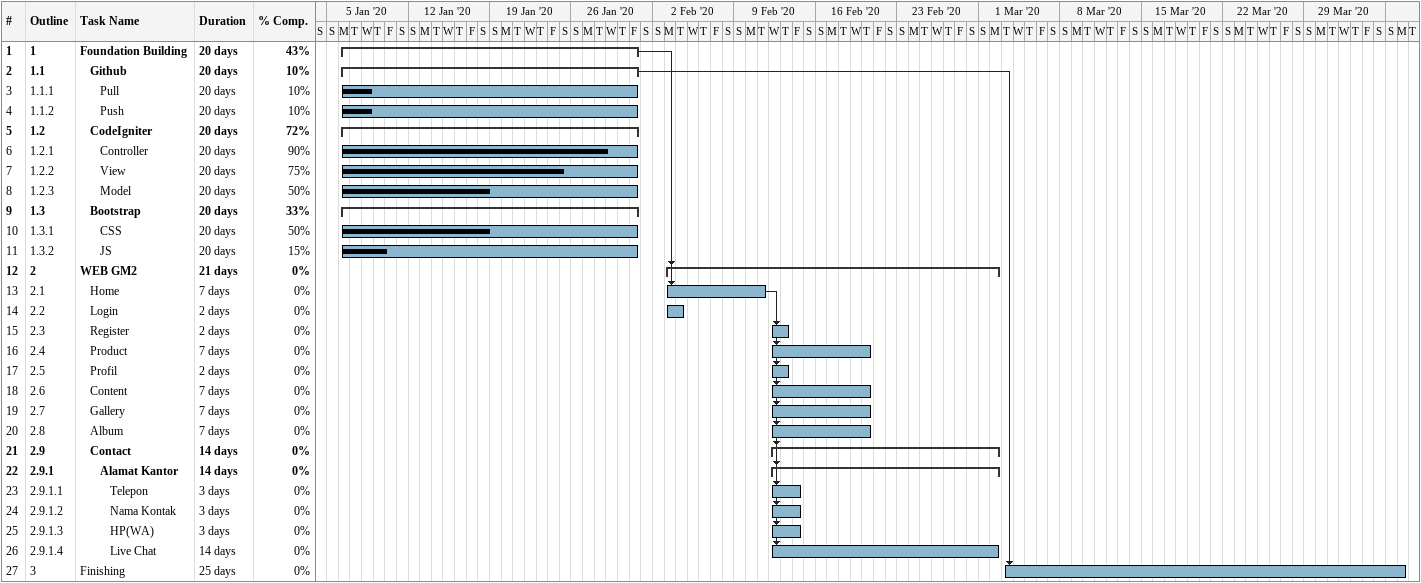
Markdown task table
| ID | WBS | Task | Duration | Start | Finish | Predecessors | % complete |
|---|---|---|---|---|---|---|---|
| 1 | 1 | **Foundation Building** | 20d | 2020-01-06 | 2020-01-31 |  | 43 |
| 2 | 1.1 | **Github** | 20d | 2020-01-06 | 2020-01-31 |  | 10 |
| 3 | 1.1.1 | Pull | 20d | 2020-01-06 | 2020-01-31 |  | 10 |
| 4 | 1.1.2 | Push | 20d | 2020-01-06 | 2020-01-31 |  | 10 |
| 5 | 1.2 | **CodeIgniter** | 20d | 2020-01-06 | 2020-01-31 |  | 72 |
| 6 | 1.2.1 | Controller | 20d | 2020-01-06 | 2020-01-31 |  | 90 |
| 7 | 1.2.2 | View | 20d | 2020-01-06 | 2020-01-31 |  | 75 |
| 8 | 1.2.3 | Model | 20d | 2020-01-06 | 2020-01-31 |  | 50 |
| 9 | 1.3 | **Bootstrap** | 20d | 2020-01-06 | 2020-01-31 |  | 33 |
| 10 | 1.3.1 | CSS | 20d | 2020-01-06 | 2020-01-31 |  | 50 |
| 11 | 1.3.2 | JS | 20d | 2020-01-06 | 2020-01-31 |  | 15 |
| 12 | 2 | **WEB GM2** | 21d | 2020-02-03 | 2020-03-02 | 1 | 0 |
| 13 | 2.1 | Home | 7d | 2020-02-03 | 2020-02-11 | 1 | 0 |
| 14 | 2.2 | Login | 2d | 2020-02-03 | 2020-02-04 |  | 0 |
| 15 | 2.3 | Register | 2d | 2020-02-12 | 2020-02-13 | 13 | 0 |
| 16 | 2.4 | Product | 7d | 2020-02-12 | 2020-02-20 | 13 | 0 |
| 17 | 2.5 | Profil | 2d | 2020-02-12 | 2020-02-13 | 13 | 0 |
| 18 | 2.6 | Content | 7d | 2020-02-12 | 2020-02-20 | 13 | 0 |
| 19 | 2.7 | Gallery | 7d | 2020-02-12 | 2020-02-20 | 13 | 0 |
| 20 | 2.8 | Album | 7d | 2020-02-12 | 2020-02-20 | 13 | 0 |
| 21 | 2.9 | **Contact** | 14d | 2020-02-12 | 2020-03-02 | 13 | 0 |
| 22 | 2.9.1 | **Alamat Kantor** | 14d | 2020-02-12 | 2020-03-02 | 13 | 0 |
| 23 | 2.9.1.1 | Telepon | 3d | 2020-02-12 | 2020-02-14 | 13 | 0 |
| 24 | 2.9.1.2 | Nama Kontak | 3d | 2020-02-12 | 2020-02-14 | 13 | 0 |
| 25 | 2.9.1.3 | HP(WA) | 3d | 2020-02-12 | 2020-02-14 | 13 | 0 |
| 26 | 2.9.1.4 | Live Chat | 14d | 2020-02-12 | 2020-03-02 | 13 | 0 |
| 27 | 3 | Finishing | 25d | 2020-03-03 | 2020-04-06 | 2 | 0 |
